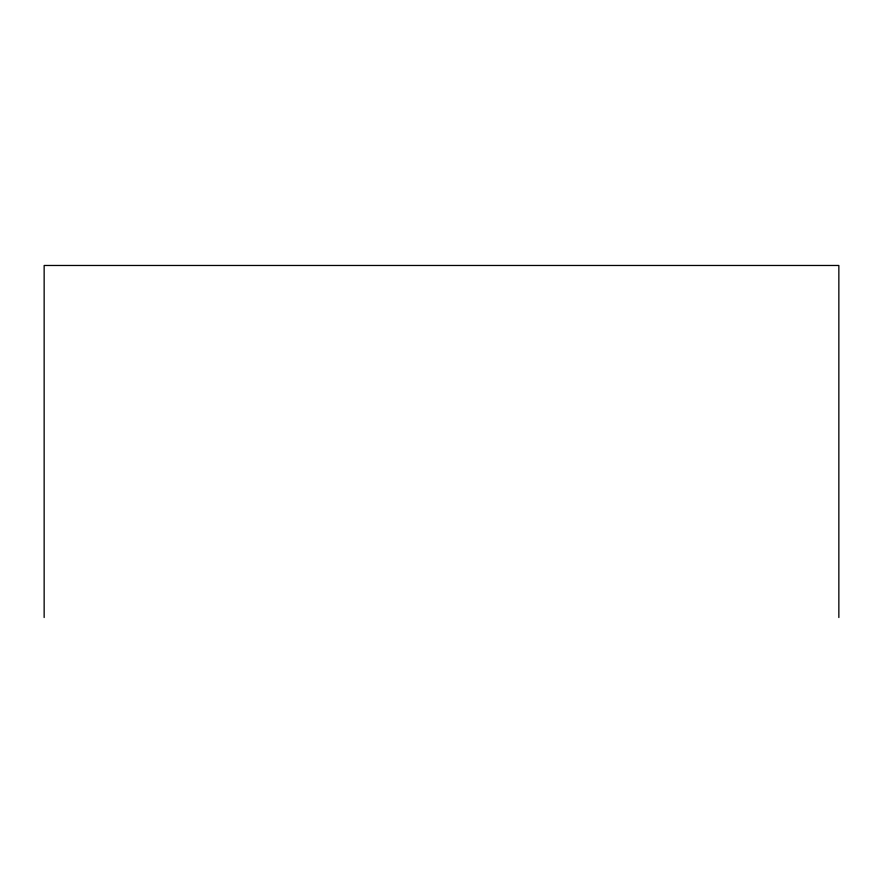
<?xml version="1.0" encoding="UTF-8"?>
<svg xmlns="http://www.w3.org/2000/svg" width="883" height="883" viewBox="0 0 883 883"><rect width="100%" height="100%" fill="white"/><g stroke="black" fill="none" stroke-linecap="round" stroke-linejoin="round"><path stroke-width="1.32" d="M838.85 617.526L838.85 265.474L44.15 265.474L44.15 617.526"/></g></svg>
